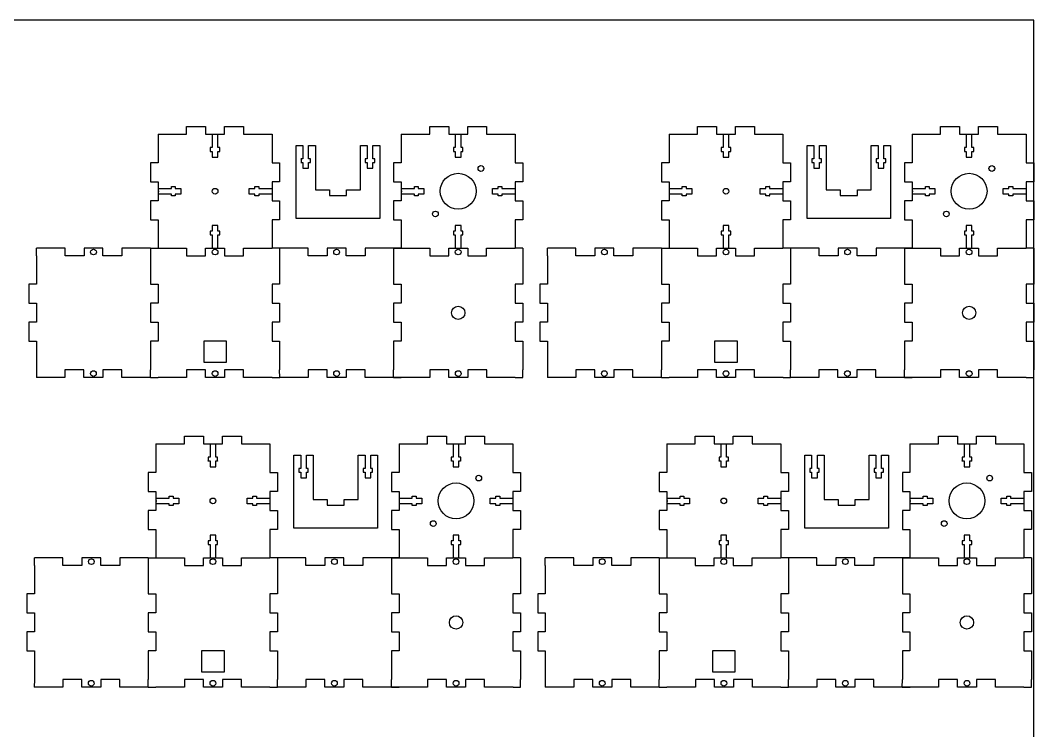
# Model space of a CAD drawing. Header units: millimetres. Extents: x 0 to 1200, y 0 to 800.
# Drawn here: x 666 to 1200, y 426 to 800 of the extents above; entities that cross this region are included whole.
import ezdxf

# ---------------------------------------------------------------- set-up
doc = ezdxf.new("R2010")
doc.units = ezdxf.units.MM
doc.header["$MEASUREMENT"] = 0
for name, color, linetype, true_color in [('Livello 01', 12, 'Continuous', 0xc80000), ('Livello 04', 96, 'Continuous', 0x007f00), ('Predefinito', 178, 'Continuous', 0x000000)]:
    doc.layers.add(name, color=color, linetype=linetype, true_color=true_color)

msp = doc.modelspace()

# ---------------------------------------------------------------- linework, layer by layer
at = {"layer": 'Livello 01'}
for p, q in [((811.64, 695.69), (811.64, 734.09)), ((811.64, 734.09), (815.22, 734.09)), ((818.22, 734.09), (821.79, 734.09)), ((821.79, 734.09), (821.79, 710.69)), ((845.49, 710.69), (845.49, 734.09)), ((845.49, 734.09), (849.07, 734.09)), ((852.07, 734.09), (855.64, 734.09)), ((855.64, 734.09), (855.64, 695.69)), ((1080.64, 695.69), (1080.64, 734.09)), ((1080.64, 734.09), (1084.22, 734.09)), ((1087.22, 734.09), (1090.79, 734.09)), ((1090.79, 734.09), (1090.79, 710.69)), ((1114.49, 710.69), (1114.49, 734.09)), ((1114.49, 734.09), (1118.07, 734.09)), ((1121.07, 734.09), (1124.64, 734.09)), ((1124.64, 734.09), (1124.64, 695.69)), ((810.5, 532.69), (810.5, 571.09)), ((810.5, 571.09), (814.07, 571.09)), ((817.07, 571.09), (820.65, 571.09)), ((820.65, 571.09), (820.65, 547.69)), ((844.35, 547.69), (844.35, 571.09)), ((844.35, 571.09), (847.92, 571.09)), ((850.92, 571.09), (854.5, 571.09)), ((854.5, 571.09), (854.5, 532.69)), ((1079.5, 532.69), (1079.5, 571.09)), ((1079.5, 571.09), (1083.07, 571.09)), ((1086.07, 571.09), (1089.65, 571.09)), ((1089.65, 571.09), (1089.65, 547.69)), ((1113.35, 547.69), (1113.35, 571.09)), ((1113.35, 571.09), (1116.92, 571.09)), ((1119.92, 571.09), (1123.5, 571.09)), ((1123.5, 571.09), (1123.5, 532.69))]:
    msp.add_line(p, q, dxfattribs=at)
for points in [[(753.97, 740), (753.97, 744), (763.97, 744), (763.97, 740), (773.97, 740), (773.97, 744), (783.97, 744), (783.97, 740)], [(881.97, 740), (881.97, 744), (891.97, 744), (891.97, 740), (901.97, 740), (901.97, 744), (911.97, 744), (911.97, 740)], [(1022.97, 740), (1022.97, 744), (1032.97, 744), (1032.97, 740), (1042.97, 740), (1042.97, 744), (1052.97, 744), (1052.97, 740)], [(1150.97, 740), (1150.97, 744), (1160.97, 744), (1160.97, 740), (1170.97, 740), (1170.97, 744), (1180.97, 744), (1180.97, 740)], [(738.97, 740), (753.97, 740)], [(738.97, 740), (738.97, 725)], [(783.97, 740), (798.97, 740)], [(798.97, 740), (798.97, 725)], [(866.97, 740), (881.97, 740)], [(866.97, 740), (866.97, 725)], [(911.97, 740), (926.97, 740)], [(926.97, 740), (926.97, 725)], [(1007.97, 740), (1022.97, 740)], [(1007.97, 740), (1007.97, 725)], [(1052.97, 740), (1067.97, 740)], [(1067.97, 740), (1067.97, 725)], [(1135.97, 740), (1150.97, 740)], [(1135.97, 740), (1135.97, 725)], [(1180.97, 740), (1195.97, 740)], [(1195.97, 740), (1195.97, 725)], [(738.97, 725), (734.97, 725), (734.97, 715), (738.97, 715), (738.97, 705), (734.97, 705), (734.97, 695), (738.97, 695)], [(798.97, 725), (802.97, 725), (802.97, 715), (798.97, 715), (798.97, 705), (802.97, 705), (802.97, 695), (798.97, 695)], [(866.97, 725), (862.97, 725), (862.97, 715), (866.97, 715), (866.97, 705), (862.97, 705), (862.97, 695), (866.97, 695)], [(926.97, 725), (930.97, 725), (930.97, 715), (926.97, 715), (926.97, 705), (930.97, 705), (930.97, 695), (926.97, 695)], [(1007.97, 725), (1003.97, 725), (1003.97, 715), (1007.97, 715), (1007.97, 705), (1003.97, 705), (1003.97, 695), (1007.97, 695)], [(1067.97, 725), (1071.97, 725), (1071.97, 715), (1067.97, 715), (1067.97, 705), (1071.97, 705), (1071.97, 695), (1067.97, 695)], [(1135.97, 725), (1131.97, 725), (1131.97, 715), (1135.97, 715), (1135.97, 705), (1131.97, 705), (1131.97, 695), (1135.97, 695)], [(1195.97, 725), (1199.97, 725), (1199.97, 715), (1195.97, 715), (1195.97, 705), (1199.97, 705), (1199.97, 695), (1195.97, 695)], [(738.97, 710), (739.47, 710)], [(821.79, 710.69), (829.14, 710.69)], [(829.14, 710.69), (829.14, 707.69), (838.14, 707.69), (838.14, 710.69)], [(838.14, 710.69), (845.49, 710.69)], [(866.97, 710), (867.47, 710)], [(1007.97, 710), (1008.47, 710)], [(1090.79, 710.69), (1098.14, 710.69)], [(1098.14, 710.69), (1098.14, 707.69), (1107.14, 707.69), (1107.14, 710.69)], [(1107.14, 710.69), (1114.49, 710.69)], [(1135.97, 710), (1136.47, 710)], [(738.97, 695), (738.97, 680)], [(798.97, 695), (798.97, 680)], [(855.64, 695.69), (811.64, 695.69)], [(866.97, 695), (866.97, 680)], [(926.97, 695), (926.97, 680)], [(1007.97, 695), (1007.97, 680)], [(1067.97, 695), (1067.97, 680)], [(1124.64, 695.69), (1080.64, 695.69)], [(1135.97, 695), (1135.97, 680)], [(1195.97, 695), (1195.97, 680)], [(674.97, 676), (674.97, 680)], [(689.97, 680), (674.97, 680)], [(719.97, 680), (719.97, 676), (709.97, 676), (709.97, 680), (699.97, 680), (699.97, 676), (689.97, 676), (689.97, 680)], [(734.97, 680), (719.97, 680)], [(734.97, 680), (738.97, 680)], [(734.97, 680), (734.97, 676)], [(738.97, 680), (753.97, 680)], [(753.97, 680), (753.97, 676), (763.97, 676), (763.97, 680), (773.97, 680), (773.97, 676), (783.97, 676), (783.97, 680)], [(783.97, 680), (798.97, 680)], [(802.97, 680), (798.97, 680)], [(817.97, 680), (802.97, 680)], [(802.97, 680), (802.97, 676)], [(847.97, 680), (847.97, 676), (837.97, 676), (837.97, 680), (827.97, 680), (827.97, 676), (817.97, 676), (817.97, 680)], [(862.97, 680), (847.97, 680)], [(862.97, 680), (866.97, 680)], [(862.97, 680), (862.97, 676)], [(866.97, 680), (862.97, 680)], [(866.97, 680), (881.97, 680)], [(881.97, 680), (881.97, 676), (891.97, 676), (891.97, 680), (901.97, 680), (901.97, 676), (911.97, 676), (911.97, 680)], [(911.97, 680), (926.97, 680)], [(930.97, 680), (926.97, 680)], [(930.97, 680), (930.97, 676)], [(943.97, 676), (943.97, 680)], [(958.97, 680), (943.97, 680)], [(988.97, 680), (988.97, 676), (978.97, 676), (978.97, 680), (968.97, 680), (968.97, 676), (958.97, 676), (958.97, 680)], [(1003.97, 680), (988.97, 680)], [(1003.97, 680), (1007.97, 680)], [(1003.97, 680), (1003.97, 676)], [(1007.97, 680), (1022.97, 680)], [(1022.97, 680), (1022.97, 676), (1032.97, 676), (1032.97, 680), (1042.97, 680), (1042.97, 676), (1052.97, 676), (1052.97, 680)], [(1052.97, 680), (1067.97, 680)], [(1071.97, 680), (1067.97, 680)], [(1086.97, 680), (1071.97, 680)], [(1071.97, 680), (1071.97, 676)], [(1116.97, 680), (1116.97, 676), (1106.97, 676), (1106.97, 680), (1096.97, 680), (1096.97, 676), (1086.97, 676), (1086.97, 680)], [(1131.97, 680), (1116.97, 680)], [(1131.97, 680), (1135.97, 680)], [(1131.97, 680), (1131.97, 676)], [(1135.97, 680), (1131.97, 680)], [(1135.97, 680), (1150.97, 680)], [(1150.97, 680), (1150.97, 676), (1160.97, 676), (1160.97, 680), (1170.97, 680), (1170.97, 676), (1180.97, 676), (1180.97, 680)], [(1180.97, 680), (1195.97, 680)], [(1199.97, 680), (1195.97, 680)], [(1199.97, 680), (1199.97, 676)], [(674.97, 676), (674.97, 661)], [(734.97, 676), (734.97, 661)], [(802.97, 676), (802.97, 661)], [(862.97, 676), (862.97, 661)], [(930.97, 676), (930.97, 661)], [(943.97, 676), (943.97, 661)], [(1003.97, 676), (1003.97, 661)], [(1071.97, 676), (1071.97, 661)], [(1131.97, 676), (1131.97, 661)], [(1199.97, 676), (1199.97, 661)], [(674.97, 661), (670.97, 661), (670.97, 651), (674.97, 651), (674.97, 641), (670.97, 641), (670.97, 631), (674.97, 631)], [(734.97, 661), (738.97, 661), (738.97, 651), (734.97, 651), (734.97, 641), (738.97, 641), (738.97, 631), (734.97, 631)], [(802.97, 661), (798.97, 661), (798.97, 651), (802.97, 651), (802.97, 641), (798.97, 641), (798.97, 631), (802.97, 631)], [(862.97, 661), (866.97, 661), (866.97, 651), (862.97, 651), (862.97, 641), (866.97, 641), (866.97, 631), (862.97, 631)], [(930.97, 661), (926.97, 661), (926.97, 651), (930.97, 651), (930.97, 641), (926.97, 641), (926.97, 631), (930.97, 631)], [(943.97, 661), (939.97, 661), (939.97, 651), (943.97, 651), (943.97, 641), (939.97, 641), (939.97, 631), (943.97, 631)], [(1003.97, 661), (1007.97, 661), (1007.97, 651), (1003.97, 651), (1003.97, 641), (1007.97, 641), (1007.97, 631), (1003.97, 631)], [(1071.97, 661), (1067.97, 661), (1067.97, 651), (1071.97, 651), (1071.97, 641), (1067.97, 641), (1067.97, 631), (1071.97, 631)], [(1131.97, 661), (1135.97, 661), (1135.97, 651), (1131.97, 651), (1131.97, 641), (1135.97, 641), (1135.97, 631), (1131.97, 631)], [(1199.97, 661), (1195.97, 661), (1195.97, 651), (1199.97, 651), (1199.97, 641), (1195.97, 641), (1195.97, 631), (1199.97, 631)], [(674.97, 631), (674.97, 616)], [(734.97, 631), (734.97, 616)], [(802.97, 631), (802.97, 616)], [(862.97, 631), (862.97, 616)], [(930.97, 631), (930.97, 616)], [(943.97, 631), (943.97, 616)], [(1003.97, 631), (1003.97, 616)], [(1071.97, 631), (1071.97, 616)], [(1131.97, 631), (1131.97, 616)], [(1199.97, 631), (1199.97, 616)], [(674.97, 616), (674.94, 612)], [(719.94, 612), (719.94, 616), (709.94, 616), (709.94, 612), (699.94, 612), (699.94, 616), (689.94, 616), (689.94, 612)], [(734.94, 612), (734.97, 616)], [(784, 612), (784, 616), (774, 616), (774, 612), (764, 612), (764, 616), (754, 616), (754, 612)], [(803, 612), (802.97, 616)], [(847.94, 612), (847.94, 616), (837.94, 616), (837.94, 612), (827.94, 612), (827.94, 616), (817.94, 616), (817.94, 612)], [(862.94, 612), (862.97, 616)], [(912, 612), (912, 616), (902, 616), (902, 612), (892, 612), (892, 616), (882, 616), (882, 612)], [(931, 612), (930.97, 616)], [(943.97, 616), (943.94, 612)], [(988.94, 612), (988.94, 616), (978.94, 616), (978.94, 612), (968.94, 612), (968.94, 616), (958.94, 616), (958.94, 612)], [(1003.94, 612), (1003.97, 616)], [(1053, 612), (1053, 616), (1043, 616), (1043, 612), (1033, 612), (1033, 616), (1023, 616), (1023, 612)], [(1072, 612), (1071.97, 616)], [(1116.94, 612), (1116.94, 616), (1106.94, 616), (1106.94, 612), (1096.94, 612), (1096.94, 616), (1086.94, 616), (1086.94, 612)], [(1131.94, 612), (1131.97, 616)], [(1181, 612), (1181, 616), (1171, 616), (1171, 612), (1161, 612), (1161, 616), (1151, 616), (1151, 612)], [(1200, 612), (1199.97, 616)], [(689.94, 612), (674.94, 612)], [(734.94, 612), (719.94, 612)], [(734.94, 612), (739, 612)], [(754, 612), (739, 612)], [(799, 612), (784, 612)], [(799, 612), (803, 612)], [(817.94, 612), (802.94, 612)], [(862.94, 612), (847.94, 612)], [(862.94, 612), (867, 612)], [(866.94, 612), (862.94, 612)], [(882, 612), (867, 612)], [(927, 612), (912, 612)], [(927, 612), (931, 612)], [(958.94, 612), (943.94, 612)], [(1003.94, 612), (988.94, 612)], [(1003.94, 612), (1008, 612)], [(1023, 612), (1008, 612)], [(1068, 612), (1053, 612)], [(1068, 612), (1072, 612)], [(1086.94, 612), (1071.94, 612)], [(1131.94, 612), (1116.94, 612)], [(1131.94, 612), (1136, 612)], [(1135.94, 612), (1131.94, 612)], [(1151, 612), (1136, 612)], [(1196, 612), (1181, 612)], [(1196, 612), (1200, 612)], [(737.83, 577), (752.83, 577)], [(737.83, 577), (737.83, 562)], [(752.83, 577), (752.83, 581), (762.83, 581), (762.83, 577), (772.83, 577), (772.83, 581), (782.83, 581), (782.83, 577)], [(782.83, 577), (797.83, 577)], [(797.83, 577), (797.83, 562)], [(865.83, 577), (880.83, 577)], [(865.83, 577), (865.83, 562)], [(880.83, 577), (880.83, 581), (890.83, 581), (890.83, 577), (900.83, 577), (900.83, 581), (910.83, 581), (910.83, 577)], [(910.83, 577), (925.83, 577)], [(925.83, 577), (925.83, 562)], [(1006.83, 577), (1021.83, 577)], [(1006.83, 577), (1006.83, 562)], [(1021.83, 577), (1021.83, 581), (1031.83, 581), (1031.83, 577), (1041.83, 577), (1041.83, 581), (1051.83, 581), (1051.83, 577)], [(1051.83, 577), (1066.83, 577)], [(1066.83, 577), (1066.83, 562)], [(1134.83, 577), (1149.83, 577)], [(1134.83, 577), (1134.83, 562)], [(1149.83, 577), (1149.83, 581), (1159.83, 581), (1159.83, 577), (1169.83, 577), (1169.83, 581), (1179.83, 581), (1179.83, 577)], [(1179.83, 577), (1194.83, 577)], [(1194.83, 577), (1194.83, 562)], [(737.83, 562), (733.83, 562), (733.83, 552), (737.83, 552), (737.83, 542), (733.83, 542), (733.83, 532), (737.83, 532)], [(797.83, 562), (801.83, 562), (801.83, 552), (797.83, 552), (797.83, 542), (801.83, 542), (801.83, 532), (797.83, 532)], [(865.83, 562), (861.83, 562), (861.83, 552), (865.83, 552), (865.83, 542), (861.83, 542), (861.83, 532), (865.83, 532)], [(925.83, 562), (929.83, 562), (929.83, 552), (925.83, 552), (925.83, 542), (929.83, 542), (929.83, 532), (925.83, 532)], [(1006.83, 562), (1002.83, 562), (1002.83, 552), (1006.83, 552), (1006.83, 542), (1002.83, 542), (1002.83, 532), (1006.83, 532)], [(1066.83, 562), (1070.83, 562), (1070.83, 552), (1066.83, 552), (1066.83, 542), (1070.83, 542), (1070.83, 532), (1066.83, 532)], [(1134.83, 562), (1130.83, 562), (1130.83, 552), (1134.83, 552), (1134.83, 542), (1130.83, 542), (1130.83, 532), (1134.83, 532)], [(1194.83, 562), (1198.83, 562), (1198.83, 552), (1194.83, 552), (1194.83, 542), (1198.83, 542), (1198.83, 532), (1194.83, 532)], [(737.83, 547), (738.33, 547)], [(820.65, 547.69), (828, 547.69)], [(828, 547.69), (828, 544.69), (837, 544.69), (837, 547.69)], [(837, 547.69), (844.35, 547.69)], [(865.83, 547), (866.33, 547)], [(1006.83, 547), (1007.33, 547)], [(1089.65, 547.69), (1097, 547.69)], [(1097, 547.69), (1097, 544.69), (1106, 544.69), (1106, 547.69)], [(1106, 547.69), (1113.35, 547.69)], [(1134.83, 547), (1135.33, 547)], [(737.83, 532), (737.83, 517)], [(797.83, 532), (797.83, 517)], [(854.5, 532.69), (810.5, 532.69)], [(865.83, 532), (865.83, 517)], [(925.83, 532), (925.83, 517)], [(1006.83, 532), (1006.83, 517)], [(1066.83, 532), (1066.83, 517)], [(1123.5, 532.69), (1079.5, 532.69)], [(1134.83, 532), (1134.83, 517)], [(1194.83, 532), (1194.83, 517)], [(673.83, 513), (673.83, 517)], [(688.83, 517), (673.83, 517)], [(673.83, 513), (673.83, 498)], [(718.83, 517), (718.83, 513), (708.83, 513), (708.83, 517), (698.83, 517), (698.83, 513), (688.83, 513), (688.83, 517)], [(733.83, 517), (718.83, 517)], [(733.83, 517), (737.83, 517)], [(733.83, 517), (733.83, 513)], [(733.83, 513), (733.83, 498)], [(737.83, 517), (752.83, 517)], [(752.83, 517), (752.83, 513), (762.83, 513), (762.83, 517), (772.83, 517), (772.83, 513), (782.83, 513), (782.83, 517)], [(782.83, 517), (797.83, 517)], [(801.83, 517), (797.83, 517)], [(816.83, 517), (801.83, 517)], [(801.83, 517), (801.83, 513)], [(801.83, 513), (801.83, 498)], [(846.83, 517), (846.83, 513), (836.83, 513), (836.83, 517), (826.83, 517), (826.83, 513), (816.83, 513), (816.83, 517)], [(861.83, 517), (846.83, 517)], [(861.83, 517), (865.83, 517)], [(861.83, 517), (861.83, 513)], [(865.83, 517), (861.83, 517)], [(861.83, 513), (861.83, 498)], [(865.83, 517), (880.83, 517)], [(880.83, 517), (880.83, 513), (890.83, 513), (890.83, 517), (900.83, 517), (900.83, 513), (910.83, 513), (910.83, 517)], [(910.83, 517), (925.83, 517)], [(929.83, 517), (925.83, 517)], [(929.83, 517), (929.83, 513)], [(929.83, 513), (929.83, 498)], [(942.83, 513), (942.83, 517)], [(957.83, 517), (942.83, 517)], [(942.83, 513), (942.83, 498)], [(987.83, 517), (987.83, 513), (977.83, 513), (977.83, 517), (967.83, 517), (967.83, 513), (957.83, 513), (957.83, 517)], [(1002.83, 517), (987.83, 517)], [(1002.83, 517), (1006.83, 517)], [(1002.83, 517), (1002.83, 513)], [(1002.83, 513), (1002.83, 498)], [(1006.83, 517), (1021.83, 517)], [(1021.83, 517), (1021.83, 513), (1031.83, 513), (1031.83, 517), (1041.83, 517), (1041.83, 513), (1051.83, 513), (1051.83, 517)], [(1051.83, 517), (1066.83, 517)], [(1070.83, 517), (1066.83, 517)], [(1085.83, 517), (1070.83, 517)], [(1070.83, 517), (1070.83, 513)], [(1070.83, 513), (1070.83, 498)], [(1115.83, 517), (1115.83, 513), (1105.83, 513), (1105.83, 517), (1095.83, 517), (1095.83, 513), (1085.83, 513), (1085.83, 517)], [(1130.83, 517), (1115.83, 517)], [(1130.83, 517), (1134.83, 517)], [(1130.83, 517), (1130.83, 513)], [(1134.83, 517), (1130.83, 517)], [(1130.83, 513), (1130.83, 498)], [(1134.83, 517), (1149.83, 517)], [(1149.83, 517), (1149.83, 513), (1159.83, 513), (1159.83, 517), (1169.83, 517), (1169.83, 513), (1179.83, 513), (1179.83, 517)], [(1179.83, 517), (1194.83, 517)], [(1198.83, 517), (1194.83, 517)], [(1198.83, 517), (1198.83, 513)], [(1198.83, 513), (1198.83, 498)], [(673.83, 498), (669.83, 498), (669.83, 488), (673.83, 488), (673.83, 478), (669.83, 478), (669.83, 468), (673.83, 468)], [(733.83, 498), (737.83, 498), (737.83, 488), (733.83, 488), (733.83, 478), (737.83, 478), (737.83, 468), (733.83, 468)], [(801.83, 498), (797.83, 498), (797.83, 488), (801.83, 488), (801.83, 478), (797.83, 478), (797.83, 468), (801.83, 468)], [(861.83, 498), (865.83, 498), (865.83, 488), (861.83, 488), (861.83, 478), (865.83, 478), (865.83, 468), (861.83, 468)], [(929.83, 498), (925.83, 498), (925.83, 488), (929.83, 488), (929.83, 478), (925.83, 478), (925.83, 468), (929.83, 468)], [(942.83, 498), (938.83, 498), (938.83, 488), (942.83, 488), (942.83, 478), (938.83, 478), (938.83, 468), (942.83, 468)], [(1002.83, 498), (1006.83, 498), (1006.83, 488), (1002.83, 488), (1002.83, 478), (1006.83, 478), (1006.83, 468), (1002.83, 468)], [(1070.83, 498), (1066.83, 498), (1066.83, 488), (1070.83, 488), (1070.83, 478), (1066.83, 478), (1066.83, 468), (1070.83, 468)], [(1130.83, 498), (1134.83, 498), (1134.83, 488), (1130.83, 488), (1130.83, 478), (1134.83, 478), (1134.83, 468), (1130.83, 468)], [(1198.83, 498), (1194.83, 498), (1194.83, 488), (1198.83, 488), (1198.83, 478), (1194.83, 478), (1194.83, 468), (1198.83, 468)], [(673.83, 468), (673.83, 453)], [(733.83, 468), (733.83, 453)], [(801.83, 468), (801.83, 453)], [(861.83, 468), (861.83, 453)], [(929.83, 468), (929.83, 453)], [(942.83, 468), (942.83, 453)], [(1002.83, 468), (1002.83, 453)], [(1070.83, 468), (1070.83, 453)], [(1130.83, 468), (1130.83, 453)], [(1198.83, 468), (1198.83, 453)], [(673.83, 453), (673.8, 449)], [(688.8, 449), (673.8, 449)], [(718.8, 449), (718.8, 453), (708.8, 453), (708.8, 449), (698.8, 449), (698.8, 453), (688.8, 453), (688.8, 449)], [(733.8, 449), (718.8, 449)], [(733.8, 449), (733.83, 453)], [(733.8, 449), (737.86, 449)], [(752.86, 449), (737.86, 449)], [(782.86, 449), (782.86, 453), (772.86, 453), (772.86, 449), (762.86, 449), (762.86, 453), (752.86, 453), (752.86, 449)], [(797.86, 449), (782.86, 449)], [(797.86, 449), (801.86, 449)], [(816.8, 449), (801.8, 449)], [(801.86, 449), (801.83, 453)], [(846.8, 449), (846.8, 453), (836.8, 453), (836.8, 449), (826.8, 449), (826.8, 453), (816.8, 453), (816.8, 449)], [(861.8, 449), (846.8, 449)], [(861.8, 449), (861.83, 453)], [(861.8, 449), (865.86, 449)], [(865.8, 449), (861.8, 449)], [(880.86, 449), (865.86, 449)], [(910.86, 449), (910.86, 453), (900.86, 453), (900.86, 449), (890.86, 449), (890.86, 453), (880.86, 453), (880.86, 449)], [(925.86, 449), (910.86, 449)], [(925.86, 449), (929.86, 449)], [(929.86, 449), (929.83, 453)], [(942.83, 453), (942.8, 449)], [(957.8, 449), (942.8, 449)], [(987.8, 449), (987.8, 453), (977.8, 453), (977.8, 449), (967.8, 449), (967.8, 453), (957.8, 453), (957.8, 449)], [(1002.8, 449), (987.8, 449)], [(1002.8, 449), (1002.83, 453)], [(1002.8, 449), (1006.86, 449)], [(1021.86, 449), (1006.86, 449)], [(1051.86, 449), (1051.86, 453), (1041.86, 453), (1041.86, 449), (1031.86, 449), (1031.86, 453), (1021.86, 453), (1021.86, 449)], [(1066.86, 449), (1051.86, 449)], [(1066.86, 449), (1070.86, 449)], [(1085.8, 449), (1070.8, 449)], [(1070.86, 449), (1070.83, 453)], [(1115.8, 449), (1115.8, 453), (1105.8, 453), (1105.8, 449), (1095.8, 449), (1095.8, 453), (1085.8, 453), (1085.8, 449)], [(1130.8, 449), (1115.8, 449)], [(1130.8, 449), (1130.83, 453)], [(1130.8, 449), (1134.86, 449)], [(1134.8, 449), (1130.8, 449)], [(1149.86, 449), (1134.86, 449)], [(1179.86, 449), (1179.86, 453), (1169.86, 453), (1169.86, 449), (1159.86, 449), (1159.86, 453), (1149.86, 453), (1149.86, 449)], [(1194.86, 449), (1179.86, 449)], [(1194.86, 449), (1198.86, 449)], [(1198.86, 449), (1198.83, 453)]]:
    msp.add_lwpolyline(points, dxfattribs=at)
for points in [[(815.22, 734.09), (815.22, 730.59), (815.22, 727.09)], [(818.22, 727.09), (818.22, 730.59), (818.22, 734.09)], [(849.07, 734.09), (849.07, 730.59), (849.07, 727.09)], [(852.07, 727.09), (852.07, 730.59), (852.07, 734.09)], [(1084.22, 734.09), (1084.22, 730.59), (1084.22, 727.09)], [(1087.22, 727.09), (1087.22, 730.59), (1087.22, 734.09)], [(1118.07, 734.09), (1118.07, 730.59), (1118.07, 727.09)], [(1121.07, 727.09), (1121.07, 730.59), (1121.07, 734.09)], [(815.22, 725.09), (815.22, 723.59), (815.22, 722.09)], [(815.22, 722.09), (816.72, 722.09), (818.22, 722.09)], [(818.22, 722.09), (818.22, 723.59), (818.22, 725.09)], [(849.07, 725.09), (849.07, 723.59), (849.07, 722.09)], [(849.07, 722.09), (850.57, 722.09), (852.07, 722.09)], [(852.07, 722.09), (852.07, 723.59), (852.07, 725.09)], [(1084.22, 725.09), (1084.22, 723.59), (1084.22, 722.09)], [(1084.22, 722.09), (1085.72, 722.09), (1087.22, 722.09)], [(1087.22, 722.09), (1087.22, 723.59), (1087.22, 725.09)], [(1118.07, 725.09), (1118.07, 723.59), (1118.07, 722.09)], [(1118.07, 722.09), (1119.57, 722.09), (1121.07, 722.09)], [(1121.07, 722.09), (1121.07, 723.59), (1121.07, 725.09)], [(814.07, 571.09), (814.07, 567.59), (814.07, 564.09)], [(817.07, 564.09), (817.07, 567.59), (817.07, 571.09)], [(847.92, 571.09), (847.92, 567.59), (847.92, 564.09)], [(850.92, 564.09), (850.92, 567.59), (850.92, 571.09)], [(1083.07, 571.09), (1083.07, 567.59), (1083.07, 564.09)], [(1086.07, 564.09), (1086.07, 567.59), (1086.07, 571.09)], [(1116.92, 571.09), (1116.92, 567.59), (1116.92, 564.09)], [(1119.92, 564.09), (1119.92, 567.59), (1119.92, 571.09)], [(814.07, 562.09), (814.07, 560.59), (814.07, 559.09)], [(817.07, 559.09), (817.07, 560.59), (817.07, 562.09)], [(847.92, 562.09), (847.92, 560.59), (847.92, 559.09)], [(850.92, 559.09), (850.92, 560.59), (850.92, 562.09)], [(1083.07, 562.09), (1083.07, 560.59), (1083.07, 559.09)], [(1086.07, 559.09), (1086.07, 560.59), (1086.07, 562.09)], [(1116.92, 562.09), (1116.92, 560.59), (1116.92, 559.09)], [(1119.92, 559.09), (1119.92, 560.59), (1119.92, 562.09)], [(814.07, 559.09), (815.57, 559.09), (817.07, 559.09)], [(847.92, 559.09), (849.42, 559.09), (850.92, 559.09)], [(1083.07, 559.09), (1084.57, 559.09), (1086.07, 559.09)], [(1116.92, 559.09), (1118.42, 559.09), (1119.92, 559.09)]]:
    msp.add_open_spline(points, degree=2, dxfattribs=at)
for points, knots in [([(815.22, 727.09), (814.72, 727.09), (814.22, 727.09), (814.22, 726.09), (814.22, 725.09), (814.72, 725.09), (815.22, 725.09)], [172.95, 172.95, 172.95, 173.95, 173.95, 175.95, 175.95, 176.95, 176.95, 176.95]), ([(818.22, 725.09), (818.72, 725.09), (819.22, 725.09), (819.22, 726.09), (819.22, 727.09), (818.72, 727.09), (818.22, 727.09)], [185.95, 185.95, 185.95, 186.95, 186.95, 188.95, 188.95, 189.95, 189.95, 189.95]), ([(849.07, 727.09), (848.57, 727.09), (848.07, 727.09), (848.07, 726.09), (848.07, 725.09), (848.57, 725.09), (849.07, 725.09)], [290.6, 290.6, 290.6, 291.6, 291.6, 293.6, 293.6, 294.6, 294.6, 294.6]), ([(852.07, 725.09), (852.57, 725.09), (853.07, 725.09), (853.07, 726.09), (853.07, 727.09), (852.57, 727.09), (852.07, 727.09)], [303.6, 303.6, 303.6, 304.6, 304.6, 306.6, 306.6, 307.6, 307.6, 307.6]), ([(1084.22, 727.09), (1083.72, 727.09), (1083.22, 727.09), (1083.22, 726.09), (1083.22, 725.09), (1083.72, 725.09), (1084.22, 725.09)], [172.95, 172.95, 172.95, 173.95, 173.95, 175.95, 175.95, 176.95, 176.95, 176.95]), ([(1087.22, 725.09), (1087.72, 725.09), (1088.22, 725.09), (1088.22, 726.09), (1088.22, 727.09), (1087.72, 727.09), (1087.22, 727.09)], [185.95, 185.95, 185.95, 186.95, 186.95, 188.95, 188.95, 189.95, 189.95, 189.95]), ([(1118.07, 727.09), (1117.57, 727.09), (1117.07, 727.09), (1117.07, 726.09), (1117.07, 725.09), (1117.57, 725.09), (1118.07, 725.09)], [290.6, 290.6, 290.6, 291.6, 291.6, 293.6, 293.6, 294.6, 294.6, 294.6]), ([(1121.07, 725.09), (1121.57, 725.09), (1122.07, 725.09), (1122.07, 726.09), (1122.07, 727.09), (1121.57, 727.09), (1121.07, 727.09)], [303.6, 303.6, 303.6, 304.6, 304.6, 306.6, 306.6, 307.6, 307.6, 307.6]), ([(814.07, 564.09), (813.57, 564.09), (813.07, 564.09), (813.07, 563.09), (813.07, 562.09), (813.57, 562.09), (814.07, 562.09)], [172.95, 172.95, 172.95, 173.95, 173.95, 175.95, 175.95, 176.95, 176.95, 176.95]), ([(817.07, 562.09), (817.57, 562.09), (818.07, 562.09), (818.07, 563.09), (818.07, 564.09), (817.57, 564.09), (817.07, 564.09)], [185.95, 185.95, 185.95, 186.95, 186.95, 188.95, 188.95, 189.95, 189.95, 189.95]), ([(847.92, 564.09), (847.42, 564.09), (846.92, 564.09), (846.92, 563.09), (846.92, 562.09), (847.42, 562.09), (847.92, 562.09)], [290.6, 290.6, 290.6, 291.6, 291.6, 293.6, 293.6, 294.6, 294.6, 294.6]), ([(850.92, 562.09), (851.42, 562.09), (851.92, 562.09), (851.92, 563.09), (851.92, 564.09), (851.42, 564.09), (850.92, 564.09)], [303.6, 303.6, 303.6, 304.6, 304.6, 306.6, 306.6, 307.6, 307.6, 307.6]), ([(1083.07, 564.09), (1082.57, 564.09), (1082.07, 564.09), (1082.07, 563.09), (1082.07, 562.09), (1082.57, 562.09), (1083.07, 562.09)], [172.95, 172.95, 172.95, 173.95, 173.95, 175.95, 175.95, 176.95, 176.95, 176.95]), ([(1086.07, 562.09), (1086.57, 562.09), (1087.07, 562.09), (1087.07, 563.09), (1087.07, 564.09), (1086.57, 564.09), (1086.07, 564.09)], [185.95, 185.95, 185.95, 186.95, 186.95, 188.95, 188.95, 189.95, 189.95, 189.95]), ([(1116.92, 564.09), (1116.42, 564.09), (1115.92, 564.09), (1115.92, 563.09), (1115.92, 562.09), (1116.42, 562.09), (1116.92, 562.09)], [290.6, 290.6, 290.6, 291.6, 291.6, 293.6, 293.6, 294.6, 294.6, 294.6]), ([(1119.92, 562.09), (1120.42, 562.09), (1120.92, 562.09), (1120.92, 563.09), (1120.92, 564.09), (1120.42, 564.09), (1119.92, 564.09)], [303.6, 303.6, 303.6, 304.6, 304.6, 306.6, 306.6, 307.6, 307.6, 307.6])]:
    msp.add_open_spline(points, degree=2, knots=knots, dxfattribs=at)
at = {"layer": 'Livello 04'}
for points in [[(763, 620), (775, 620), (775, 631), (763, 631)], [(1032, 620), (1044, 620), (1044, 631), (1032, 631)], [(761.86, 457), (773.86, 457), (773.86, 468), (761.86, 468)], [(1030.86, 457), (1042.86, 457), (1042.86, 468), (1030.86, 468)]]:
    msp.add_lwpolyline(points, close=True, dxfattribs=at)
for centre, radius in [((908.94, 721.97), 1.5), ((1177.94, 721.97), 1.5), ((896.97, 710), 9.43), ((1165.97, 710), 9.43), ((768.97, 710), 1.5), ((1037.97, 710), 1.5), ((885, 698.03), 1.5), ((1154, 698.03), 1.5), ((704.97, 678), 1.5), ((768.97, 678), 1.5), ((832.97, 678), 1.5), ((896.97, 678), 1.5), ((973.97, 678), 1.5), ((1037.97, 678), 1.5), ((1101.97, 678), 1.5), ((1165.97, 678), 1.5), ((896.99, 646), 3.5), ((1165.99, 646), 3.5), ((704.94, 614), 1.5), ((769, 614), 1.5), ((832.94, 614), 1.5), ((897, 614), 1.5), ((973.94, 614), 1.5), ((1038, 614), 1.5), ((1101.94, 614), 1.5), ((1166, 614), 1.5), ((907.8, 558.97), 1.5), ((1176.8, 558.97), 1.5), ((895.83, 547), 9.43), ((1164.83, 547), 9.43), ((767.83, 547), 1.5), ((1036.83, 547), 1.5), ((883.86, 535.03), 1.5), ((1152.86, 535.03), 1.5), ((703.83, 515), 1.5), ((767.83, 515), 1.5), ((831.83, 515), 1.5), ((895.83, 515), 1.5), ((972.83, 515), 1.5), ((1036.83, 515), 1.5), ((1100.83, 515), 1.5), ((1164.83, 515), 1.5), ((895.84, 483), 3.5), ((1164.84, 483), 3.5), ((703.8, 451), 1.5), ((767.86, 451), 1.5), ((831.8, 451), 1.5), ((895.86, 451), 1.5), ((972.8, 451), 1.5), ((1036.86, 451), 1.5), ((1100.8, 451), 1.5), ((1164.86, 451), 1.5)]:
    msp.add_circle(centre, radius, dxfattribs=at)
for points in [[(767.47, 740), (767.47, 736.5), (767.47, 733)], [(770.47, 733), (770.47, 736.5), (770.47, 740)], [(895.47, 740), (895.47, 736.5), (895.47, 733)], [(898.47, 733), (898.47, 736.5), (898.47, 740)], [(1036.47, 740), (1036.47, 736.5), (1036.47, 733)], [(1039.47, 733), (1039.47, 736.5), (1039.47, 740)], [(1164.47, 740), (1164.47, 736.5), (1164.47, 733)], [(1167.47, 733), (1167.47, 736.5), (1167.47, 740)], [(767.47, 731), (767.47, 729.5), (767.47, 728)], [(767.47, 728), (768.97, 728), (770.47, 728)], [(770.47, 728), (770.47, 729.5), (770.47, 731)], [(895.47, 731), (895.47, 729.5), (895.47, 728)], [(895.47, 728), (896.97, 728), (898.47, 728)], [(898.47, 728), (898.47, 729.5), (898.47, 731)], [(1036.47, 731), (1036.47, 729.5), (1036.47, 728)], [(1036.47, 728), (1037.97, 728), (1039.47, 728)], [(1039.47, 728), (1039.47, 729.5), (1039.47, 731)], [(1164.47, 731), (1164.47, 729.5), (1164.47, 728)], [(1164.47, 728), (1165.97, 728), (1167.47, 728)], [(1167.47, 728), (1167.47, 729.5), (1167.47, 731)], [(738.97, 711.5), (742.47, 711.5), (745.97, 711.5)], [(747.97, 711.5), (749.47, 711.5), (750.97, 711.5)], [(750.97, 711.5), (750.97, 710), (750.97, 708.5)], [(786.97, 708.5), (786.97, 710), (786.97, 711.5)], [(786.97, 711.5), (788.47, 711.5), (789.97, 711.5)], [(791.97, 711.5), (795.47, 711.5), (798.97, 711.5)], [(866.97, 711.5), (870.47, 711.5), (873.97, 711.5)], [(875.97, 711.5), (877.47, 711.5), (878.97, 711.5)], [(878.97, 711.5), (878.97, 710), (878.97, 708.5)], [(914.97, 708.5), (914.97, 710), (914.97, 711.5)], [(914.97, 711.5), (916.47, 711.5), (917.97, 711.5)], [(919.97, 711.5), (923.47, 711.5), (926.97, 711.5)], [(1007.97, 711.5), (1011.47, 711.5), (1014.97, 711.5)], [(1016.97, 711.5), (1018.47, 711.5), (1019.97, 711.5)], [(1019.97, 711.5), (1019.97, 710), (1019.97, 708.5)], [(1055.97, 708.5), (1055.97, 710), (1055.97, 711.5)], [(1055.97, 711.5), (1057.47, 711.5), (1058.97, 711.5)], [(1060.97, 711.5), (1064.47, 711.5), (1067.97, 711.5)], [(1135.97, 711.5), (1139.47, 711.5), (1142.97, 711.5)], [(1144.97, 711.5), (1146.47, 711.5), (1147.97, 711.5)], [(1147.97, 711.5), (1147.97, 710), (1147.97, 708.5)], [(1183.97, 708.5), (1183.97, 710), (1183.97, 711.5)], [(1183.97, 711.5), (1185.47, 711.5), (1186.97, 711.5)], [(1188.97, 711.5), (1192.47, 711.5), (1195.97, 711.5)], [(745.97, 708.5), (742.47, 708.5), (738.97, 708.5)], [(750.97, 708.5), (749.47, 708.5), (747.97, 708.5)], [(789.97, 708.5), (788.47, 708.5), (786.97, 708.5)], [(798.97, 708.5), (795.47, 708.5), (791.97, 708.5)], [(873.97, 708.5), (870.47, 708.5), (866.97, 708.5)], [(878.97, 708.5), (877.47, 708.5), (875.97, 708.5)], [(917.97, 708.5), (916.47, 708.5), (914.97, 708.5)], [(926.97, 708.5), (923.47, 708.5), (919.97, 708.5)], [(1014.97, 708.5), (1011.47, 708.5), (1007.97, 708.5)], [(1019.97, 708.5), (1018.47, 708.5), (1016.97, 708.5)], [(1058.97, 708.5), (1057.47, 708.5), (1055.97, 708.5)], [(1067.97, 708.5), (1064.47, 708.5), (1060.97, 708.5)], [(1142.97, 708.5), (1139.47, 708.5), (1135.97, 708.5)], [(1147.97, 708.5), (1146.47, 708.5), (1144.97, 708.5)], [(1186.97, 708.5), (1185.47, 708.5), (1183.97, 708.5)], [(1195.97, 708.5), (1192.47, 708.5), (1188.97, 708.5)], [(767.47, 692), (767.47, 690.5), (767.47, 689)], [(770.47, 692), (768.97, 692), (767.47, 692)], [(770.47, 689), (770.47, 690.5), (770.47, 692)], [(895.47, 692), (895.47, 690.5), (895.47, 689)], [(898.47, 692), (896.97, 692), (895.47, 692)], [(898.47, 689), (898.47, 690.5), (898.47, 692)], [(1036.47, 692), (1036.47, 690.5), (1036.47, 689)], [(1039.47, 692), (1037.97, 692), (1036.47, 692)], [(1039.47, 689), (1039.47, 690.5), (1039.47, 692)], [(1164.47, 692), (1164.47, 690.5), (1164.47, 689)], [(1167.47, 692), (1165.97, 692), (1164.47, 692)], [(1167.47, 689), (1167.47, 690.5), (1167.47, 692)], [(767.47, 687), (767.47, 683.5), (767.47, 680)], [(770.47, 680), (770.47, 683.5), (770.47, 687)], [(895.47, 687), (895.47, 683.5), (895.47, 680)], [(898.47, 680), (898.47, 683.5), (898.47, 687)], [(1036.47, 687), (1036.47, 683.5), (1036.47, 680)], [(1039.47, 680), (1039.47, 683.5), (1039.47, 687)], [(1164.47, 687), (1164.47, 683.5), (1164.47, 680)], [(1167.47, 680), (1167.47, 683.5), (1167.47, 687)], [(766.33, 577), (766.33, 573.5), (766.33, 570)], [(769.33, 570), (769.33, 573.5), (769.33, 577)], [(894.33, 577), (894.33, 573.5), (894.33, 570)], [(897.33, 570), (897.33, 573.5), (897.33, 577)], [(1035.33, 577), (1035.33, 573.5), (1035.33, 570)], [(1038.33, 570), (1038.33, 573.5), (1038.33, 577)], [(1163.33, 577), (1163.33, 573.5), (1163.33, 570)], [(1166.33, 570), (1166.33, 573.5), (1166.33, 577)], [(766.33, 568), (766.33, 566.5), (766.33, 565)], [(769.33, 565), (769.33, 566.5), (769.33, 568)], [(894.33, 568), (894.33, 566.5), (894.33, 565)], [(897.33, 565), (897.33, 566.5), (897.33, 568)], [(1035.33, 568), (1035.33, 566.5), (1035.33, 565)], [(1038.33, 565), (1038.33, 566.5), (1038.33, 568)], [(1163.33, 568), (1163.33, 566.5), (1163.33, 565)], [(1166.33, 565), (1166.33, 566.5), (1166.33, 568)], [(766.33, 565), (767.83, 565), (769.33, 565)], [(894.33, 565), (895.83, 565), (897.33, 565)], [(1035.33, 565), (1036.83, 565), (1038.33, 565)], [(1163.33, 565), (1164.83, 565), (1166.33, 565)], [(737.83, 548.5), (741.33, 548.5), (744.83, 548.5)], [(744.83, 545.5), (741.33, 545.5), (737.83, 545.5)], [(746.83, 548.5), (748.33, 548.5), (749.83, 548.5)], [(749.83, 545.5), (748.33, 545.5), (746.83, 545.5)], [(749.83, 548.5), (749.83, 547), (749.83, 545.5)], [(785.83, 545.5), (785.83, 547), (785.83, 548.5)], [(785.83, 548.5), (787.33, 548.5), (788.83, 548.5)], [(788.83, 545.5), (787.33, 545.5), (785.83, 545.5)], [(790.83, 548.5), (794.33, 548.5), (797.83, 548.5)], [(797.83, 545.5), (794.33, 545.5), (790.83, 545.5)], [(865.83, 548.5), (869.33, 548.5), (872.83, 548.5)], [(872.83, 545.5), (869.33, 545.5), (865.83, 545.5)], [(874.83, 548.5), (876.33, 548.5), (877.83, 548.5)], [(877.83, 545.5), (876.33, 545.5), (874.83, 545.5)], [(877.83, 548.5), (877.83, 547), (877.83, 545.5)], [(913.83, 545.5), (913.83, 547), (913.83, 548.5)], [(913.83, 548.5), (915.33, 548.5), (916.83, 548.5)], [(916.83, 545.5), (915.33, 545.5), (913.83, 545.5)], [(918.83, 548.5), (922.33, 548.5), (925.83, 548.5)], [(925.83, 545.5), (922.33, 545.5), (918.83, 545.5)], [(1006.83, 548.5), (1010.33, 548.5), (1013.83, 548.5)], [(1013.83, 545.5), (1010.33, 545.5), (1006.83, 545.5)], [(1015.83, 548.5), (1017.33, 548.5), (1018.83, 548.5)], [(1018.83, 545.5), (1017.33, 545.5), (1015.83, 545.5)], [(1018.83, 548.5), (1018.83, 547), (1018.83, 545.5)], [(1054.83, 545.5), (1054.83, 547), (1054.83, 548.5)], [(1054.83, 548.5), (1056.33, 548.5), (1057.83, 548.5)], [(1057.83, 545.5), (1056.33, 545.5), (1054.83, 545.5)], [(1059.83, 548.5), (1063.33, 548.5), (1066.83, 548.5)], [(1066.83, 545.5), (1063.33, 545.5), (1059.83, 545.5)], [(1134.83, 548.5), (1138.33, 548.5), (1141.83, 548.5)], [(1141.83, 545.5), (1138.33, 545.5), (1134.83, 545.5)], [(1143.83, 548.5), (1145.33, 548.5), (1146.83, 548.5)], [(1146.83, 545.5), (1145.33, 545.5), (1143.83, 545.5)], [(1146.83, 548.5), (1146.83, 547), (1146.83, 545.5)], [(1182.83, 545.5), (1182.83, 547), (1182.83, 548.5)], [(1182.83, 548.5), (1184.33, 548.5), (1185.83, 548.5)], [(1185.83, 545.5), (1184.33, 545.5), (1182.83, 545.5)], [(1187.83, 548.5), (1191.33, 548.5), (1194.83, 548.5)], [(1194.83, 545.5), (1191.33, 545.5), (1187.83, 545.5)], [(766.33, 529), (766.33, 527.5), (766.33, 526)], [(769.33, 529), (767.83, 529), (766.33, 529)], [(769.33, 526), (769.33, 527.5), (769.33, 529)], [(894.33, 529), (894.33, 527.5), (894.33, 526)], [(897.33, 529), (895.83, 529), (894.33, 529)], [(897.33, 526), (897.33, 527.5), (897.33, 529)], [(1035.33, 529), (1035.33, 527.5), (1035.33, 526)], [(1038.33, 529), (1036.83, 529), (1035.33, 529)], [(1038.33, 526), (1038.33, 527.5), (1038.33, 529)], [(1163.33, 529), (1163.33, 527.5), (1163.33, 526)], [(1166.33, 529), (1164.83, 529), (1163.33, 529)], [(1166.33, 526), (1166.33, 527.5), (1166.33, 529)], [(766.33, 524), (766.33, 520.5), (766.33, 517)], [(769.33, 517), (769.33, 520.5), (769.33, 524)], [(894.33, 524), (894.33, 520.5), (894.33, 517)], [(897.33, 517), (897.33, 520.5), (897.33, 524)], [(1035.33, 524), (1035.33, 520.5), (1035.33, 517)], [(1038.33, 517), (1038.33, 520.5), (1038.33, 524)], [(1163.33, 524), (1163.33, 520.5), (1163.33, 517)], [(1166.33, 517), (1166.33, 520.5), (1166.33, 524)]]:
    msp.add_open_spline(points, degree=2, dxfattribs=at)
for points, knots in [([(767.47, 733), (766.97, 733), (766.47, 733), (766.47, 732), (766.47, 731), (766.97, 731), (767.47, 731)], [11, 11, 11, 12, 12, 14, 14, 15, 15, 15]), ([(770.47, 731), (770.97, 731), (771.47, 731), (771.47, 732), (771.47, 733), (770.97, 733), (770.47, 733)], [4, 4, 4, 5, 5, 7, 7, 8, 8, 8]), ([(895.47, 733), (894.97, 733), (894.47, 733), (894.47, 732), (894.47, 731), (894.97, 731), (895.47, 731)], [11, 11, 11, 12, 12, 14, 14, 15, 15, 15]), ([(898.47, 731), (898.97, 731), (899.47, 731), (899.47, 732), (899.47, 733), (898.97, 733), (898.47, 733)], [4, 4, 4, 5, 5, 7, 7, 8, 8, 8]), ([(1036.47, 733), (1035.97, 733), (1035.47, 733), (1035.47, 732), (1035.47, 731), (1035.97, 731), (1036.47, 731)], [11, 11, 11, 12, 12, 14, 14, 15, 15, 15]), ([(1039.47, 731), (1039.97, 731), (1040.47, 731), (1040.47, 732), (1040.47, 733), (1039.97, 733), (1039.47, 733)], [4, 4, 4, 5, 5, 7, 7, 8, 8, 8]), ([(1164.47, 733), (1163.97, 733), (1163.47, 733), (1163.47, 732), (1163.47, 731), (1163.97, 731), (1164.47, 731)], [11, 11, 11, 12, 12, 14, 14, 15, 15, 15]), ([(1167.47, 731), (1167.97, 731), (1168.47, 731), (1168.47, 732), (1168.47, 733), (1167.97, 733), (1167.47, 733)], [4, 4, 4, 5, 5, 7, 7, 8, 8, 8]), ([(745.97, 711.5), (745.97, 712), (745.97, 712.5), (746.97, 712.5), (747.97, 712.5), (747.97, 712), (747.97, 711.5)], [11, 11, 11, 12, 12, 14, 14, 15, 15, 15]), ([(789.97, 711.5), (789.97, 712), (789.97, 712.5), (790.97, 712.5), (791.97, 712.5), (791.97, 712), (791.97, 711.5)], [4, 4, 4, 5, 5, 7, 7, 8, 8, 8]), ([(873.97, 711.5), (873.97, 712), (873.97, 712.5), (874.97, 712.5), (875.97, 712.5), (875.97, 712), (875.97, 711.5)], [11, 11, 11, 12, 12, 14, 14, 15, 15, 15]), ([(917.97, 711.5), (917.97, 712), (917.97, 712.5), (918.97, 712.5), (919.97, 712.5), (919.97, 712), (919.97, 711.5)], [4, 4, 4, 5, 5, 7, 7, 8, 8, 8]), ([(1014.97, 711.5), (1014.97, 712), (1014.97, 712.5), (1015.97, 712.5), (1016.97, 712.5), (1016.97, 712), (1016.97, 711.5)], [11, 11, 11, 12, 12, 14, 14, 15, 15, 15]), ([(1058.97, 711.5), (1058.97, 712), (1058.97, 712.5), (1059.97, 712.5), (1060.97, 712.5), (1060.97, 712), (1060.97, 711.5)], [4, 4, 4, 5, 5, 7, 7, 8, 8, 8]), ([(1142.97, 711.5), (1142.97, 712), (1142.97, 712.5), (1143.97, 712.5), (1144.97, 712.5), (1144.97, 712), (1144.97, 711.5)], [11, 11, 11, 12, 12, 14, 14, 15, 15, 15]), ([(1186.97, 711.5), (1186.97, 712), (1186.97, 712.5), (1187.97, 712.5), (1188.97, 712.5), (1188.97, 712), (1188.97, 711.5)], [4, 4, 4, 5, 5, 7, 7, 8, 8, 8]), ([(747.97, 708.5), (747.97, 708), (747.97, 707.5), (746.97, 707.5), (745.97, 707.5), (745.97, 708), (745.97, 708.5)], [4, 4, 4, 5, 5, 7, 7, 8, 8, 8]), ([(791.97, 708.5), (791.97, 708), (791.97, 707.5), (790.97, 707.5), (789.97, 707.5), (789.97, 708), (789.97, 708.5)], [11, 11, 11, 12, 12, 14, 14, 15, 15, 15]), ([(875.97, 708.5), (875.97, 708), (875.97, 707.5), (874.97, 707.5), (873.97, 707.5), (873.97, 708), (873.97, 708.5)], [4, 4, 4, 5, 5, 7, 7, 8, 8, 8]), ([(919.97, 708.5), (919.97, 708), (919.97, 707.5), (918.97, 707.5), (917.97, 707.5), (917.97, 708), (917.97, 708.5)], [11, 11, 11, 12, 12, 14, 14, 15, 15, 15]), ([(1016.97, 708.5), (1016.97, 708), (1016.97, 707.5), (1015.97, 707.5), (1014.97, 707.5), (1014.97, 708), (1014.97, 708.5)], [4, 4, 4, 5, 5, 7, 7, 8, 8, 8]), ([(1060.97, 708.5), (1060.97, 708), (1060.97, 707.5), (1059.97, 707.5), (1058.97, 707.5), (1058.97, 708), (1058.97, 708.5)], [11, 11, 11, 12, 12, 14, 14, 15, 15, 15]), ([(1144.97, 708.5), (1144.97, 708), (1144.97, 707.5), (1143.97, 707.5), (1142.97, 707.5), (1142.97, 708), (1142.97, 708.5)], [4, 4, 4, 5, 5, 7, 7, 8, 8, 8]), ([(1188.97, 708.5), (1188.97, 708), (1188.97, 707.5), (1187.97, 707.5), (1186.97, 707.5), (1186.97, 708), (1186.97, 708.5)], [11, 11, 11, 12, 12, 14, 14, 15, 15, 15]), ([(767.47, 689), (766.97, 689), (766.47, 689), (766.47, 688), (766.47, 687), (766.97, 687), (767.47, 687)], [4, 4, 4, 5, 5, 7, 7, 8, 8, 8]), ([(770.47, 687), (770.97, 687), (771.47, 687), (771.47, 688), (771.47, 689), (770.97, 689), (770.47, 689)], [11, 11, 11, 12, 12, 14, 14, 15, 15, 15]), ([(895.47, 689), (894.97, 689), (894.47, 689), (894.47, 688), (894.47, 687), (894.97, 687), (895.47, 687)], [4, 4, 4, 5, 5, 7, 7, 8, 8, 8]), ([(898.47, 687), (898.97, 687), (899.47, 687), (899.47, 688), (899.47, 689), (898.97, 689), (898.47, 689)], [11, 11, 11, 12, 12, 14, 14, 15, 15, 15]), ([(1036.47, 689), (1035.97, 689), (1035.47, 689), (1035.47, 688), (1035.47, 687), (1035.97, 687), (1036.47, 687)], [4, 4, 4, 5, 5, 7, 7, 8, 8, 8]), ([(1039.47, 687), (1039.97, 687), (1040.47, 687), (1040.47, 688), (1040.47, 689), (1039.97, 689), (1039.47, 689)], [11, 11, 11, 12, 12, 14, 14, 15, 15, 15]), ([(1164.47, 689), (1163.97, 689), (1163.47, 689), (1163.47, 688), (1163.47, 687), (1163.97, 687), (1164.47, 687)], [4, 4, 4, 5, 5, 7, 7, 8, 8, 8]), ([(1167.47, 687), (1167.97, 687), (1168.47, 687), (1168.47, 688), (1168.47, 689), (1167.97, 689), (1167.47, 689)], [11, 11, 11, 12, 12, 14, 14, 15, 15, 15]), ([(766.33, 570), (765.83, 570), (765.33, 570), (765.33, 569), (765.33, 568), (765.83, 568), (766.33, 568)], [11, 11, 11, 12, 12, 14, 14, 15, 15, 15]), ([(769.33, 568), (769.83, 568), (770.33, 568), (770.33, 569), (770.33, 570), (769.83, 570), (769.33, 570)], [4, 4, 4, 5, 5, 7, 7, 8, 8, 8]), ([(894.33, 570), (893.83, 570), (893.33, 570), (893.33, 569), (893.33, 568), (893.83, 568), (894.33, 568)], [11, 11, 11, 12, 12, 14, 14, 15, 15, 15]), ([(897.33, 568), (897.83, 568), (898.33, 568), (898.33, 569), (898.33, 570), (897.83, 570), (897.33, 570)], [4, 4, 4, 5, 5, 7, 7, 8, 8, 8]), ([(1035.33, 570), (1034.83, 570), (1034.33, 570), (1034.33, 569), (1034.33, 568), (1034.83, 568), (1035.33, 568)], [11, 11, 11, 12, 12, 14, 14, 15, 15, 15]), ([(1038.33, 568), (1038.83, 568), (1039.33, 568), (1039.33, 569), (1039.33, 570), (1038.83, 570), (1038.33, 570)], [4, 4, 4, 5, 5, 7, 7, 8, 8, 8]), ([(1163.33, 570), (1162.83, 570), (1162.33, 570), (1162.33, 569), (1162.33, 568), (1162.83, 568), (1163.33, 568)], [11, 11, 11, 12, 12, 14, 14, 15, 15, 15]), ([(1166.33, 568), (1166.83, 568), (1167.33, 568), (1167.33, 569), (1167.33, 570), (1166.83, 570), (1166.33, 570)], [4, 4, 4, 5, 5, 7, 7, 8, 8, 8]), ([(744.83, 548.5), (744.83, 549), (744.83, 549.5), (745.83, 549.5), (746.83, 549.5), (746.83, 549), (746.83, 548.5)], [11, 11, 11, 12, 12, 14, 14, 15, 15, 15]), ([(746.83, 545.5), (746.83, 545), (746.83, 544.5), (745.83, 544.5), (744.83, 544.5), (744.83, 545), (744.83, 545.5)], [4, 4, 4, 5, 5, 7, 7, 8, 8, 8]), ([(788.83, 548.5), (788.83, 549), (788.83, 549.5), (789.83, 549.5), (790.83, 549.5), (790.83, 549), (790.83, 548.5)], [4, 4, 4, 5, 5, 7, 7, 8, 8, 8]), ([(790.83, 545.5), (790.83, 545), (790.83, 544.5), (789.83, 544.5), (788.83, 544.5), (788.83, 545), (788.83, 545.5)], [11, 11, 11, 12, 12, 14, 14, 15, 15, 15]), ([(872.83, 548.5), (872.83, 549), (872.83, 549.5), (873.83, 549.5), (874.83, 549.5), (874.83, 549), (874.83, 548.5)], [11, 11, 11, 12, 12, 14, 14, 15, 15, 15]), ([(874.83, 545.5), (874.83, 545), (874.83, 544.5), (873.83, 544.5), (872.83, 544.5), (872.83, 545), (872.83, 545.5)], [4, 4, 4, 5, 5, 7, 7, 8, 8, 8]), ([(916.83, 548.5), (916.83, 549), (916.83, 549.5), (917.83, 549.5), (918.83, 549.5), (918.83, 549), (918.83, 548.5)], [4, 4, 4, 5, 5, 7, 7, 8, 8, 8]), ([(918.83, 545.5), (918.83, 545), (918.83, 544.5), (917.83, 544.5), (916.83, 544.5), (916.83, 545), (916.83, 545.5)], [11, 11, 11, 12, 12, 14, 14, 15, 15, 15]), ([(1013.83, 548.5), (1013.83, 549), (1013.83, 549.5), (1014.83, 549.5), (1015.83, 549.5), (1015.83, 549), (1015.83, 548.5)], [11, 11, 11, 12, 12, 14, 14, 15, 15, 15]), ([(1015.83, 545.5), (1015.83, 545), (1015.83, 544.5), (1014.83, 544.5), (1013.83, 544.5), (1013.83, 545), (1013.83, 545.5)], [4, 4, 4, 5, 5, 7, 7, 8, 8, 8]), ([(1057.83, 548.5), (1057.83, 549), (1057.83, 549.5), (1058.83, 549.5), (1059.83, 549.5), (1059.83, 549), (1059.83, 548.5)], [4, 4, 4, 5, 5, 7, 7, 8, 8, 8]), ([(1059.83, 545.5), (1059.83, 545), (1059.83, 544.5), (1058.83, 544.5), (1057.83, 544.5), (1057.83, 545), (1057.83, 545.5)], [11, 11, 11, 12, 12, 14, 14, 15, 15, 15]), ([(1141.83, 548.5), (1141.83, 549), (1141.83, 549.5), (1142.83, 549.5), (1143.83, 549.5), (1143.83, 549), (1143.83, 548.5)], [11, 11, 11, 12, 12, 14, 14, 15, 15, 15]), ([(1143.83, 545.5), (1143.83, 545), (1143.83, 544.5), (1142.83, 544.5), (1141.83, 544.5), (1141.83, 545), (1141.83, 545.5)], [4, 4, 4, 5, 5, 7, 7, 8, 8, 8]), ([(1185.83, 548.5), (1185.83, 549), (1185.83, 549.5), (1186.83, 549.5), (1187.83, 549.5), (1187.83, 549), (1187.83, 548.5)], [4, 4, 4, 5, 5, 7, 7, 8, 8, 8]), ([(1187.83, 545.5), (1187.83, 545), (1187.83, 544.5), (1186.83, 544.5), (1185.83, 544.5), (1185.83, 545), (1185.83, 545.5)], [11, 11, 11, 12, 12, 14, 14, 15, 15, 15]), ([(766.33, 526), (765.83, 526), (765.33, 526), (765.33, 525), (765.33, 524), (765.83, 524), (766.33, 524)], [4, 4, 4, 5, 5, 7, 7, 8, 8, 8]), ([(769.33, 524), (769.83, 524), (770.33, 524), (770.33, 525), (770.33, 526), (769.83, 526), (769.33, 526)], [11, 11, 11, 12, 12, 14, 14, 15, 15, 15]), ([(894.33, 526), (893.83, 526), (893.33, 526), (893.33, 525), (893.33, 524), (893.83, 524), (894.33, 524)], [4, 4, 4, 5, 5, 7, 7, 8, 8, 8]), ([(897.33, 524), (897.83, 524), (898.33, 524), (898.33, 525), (898.33, 526), (897.83, 526), (897.33, 526)], [11, 11, 11, 12, 12, 14, 14, 15, 15, 15]), ([(1035.33, 526), (1034.83, 526), (1034.33, 526), (1034.33, 525), (1034.33, 524), (1034.83, 524), (1035.33, 524)], [4, 4, 4, 5, 5, 7, 7, 8, 8, 8]), ([(1038.33, 524), (1038.83, 524), (1039.33, 524), (1039.33, 525), (1039.33, 526), (1038.83, 526), (1038.33, 526)], [11, 11, 11, 12, 12, 14, 14, 15, 15, 15]), ([(1163.33, 526), (1162.83, 526), (1162.33, 526), (1162.33, 525), (1162.33, 524), (1162.83, 524), (1163.33, 524)], [4, 4, 4, 5, 5, 7, 7, 8, 8, 8]), ([(1166.33, 524), (1166.83, 524), (1167.33, 524), (1167.33, 525), (1167.33, 526), (1166.83, 526), (1166.33, 526)], [11, 11, 11, 12, 12, 14, 14, 15, 15, 15])]:
    msp.add_open_spline(points, degree=2, knots=knots, dxfattribs=at)
at = {"layer": 'Predefinito'}
msp.add_lwpolyline([(0, 0), (1200, 0), (1200, 800), (0, 800)], close=True, dxfattribs=at)

doc.saveas('drawing.dxf')
